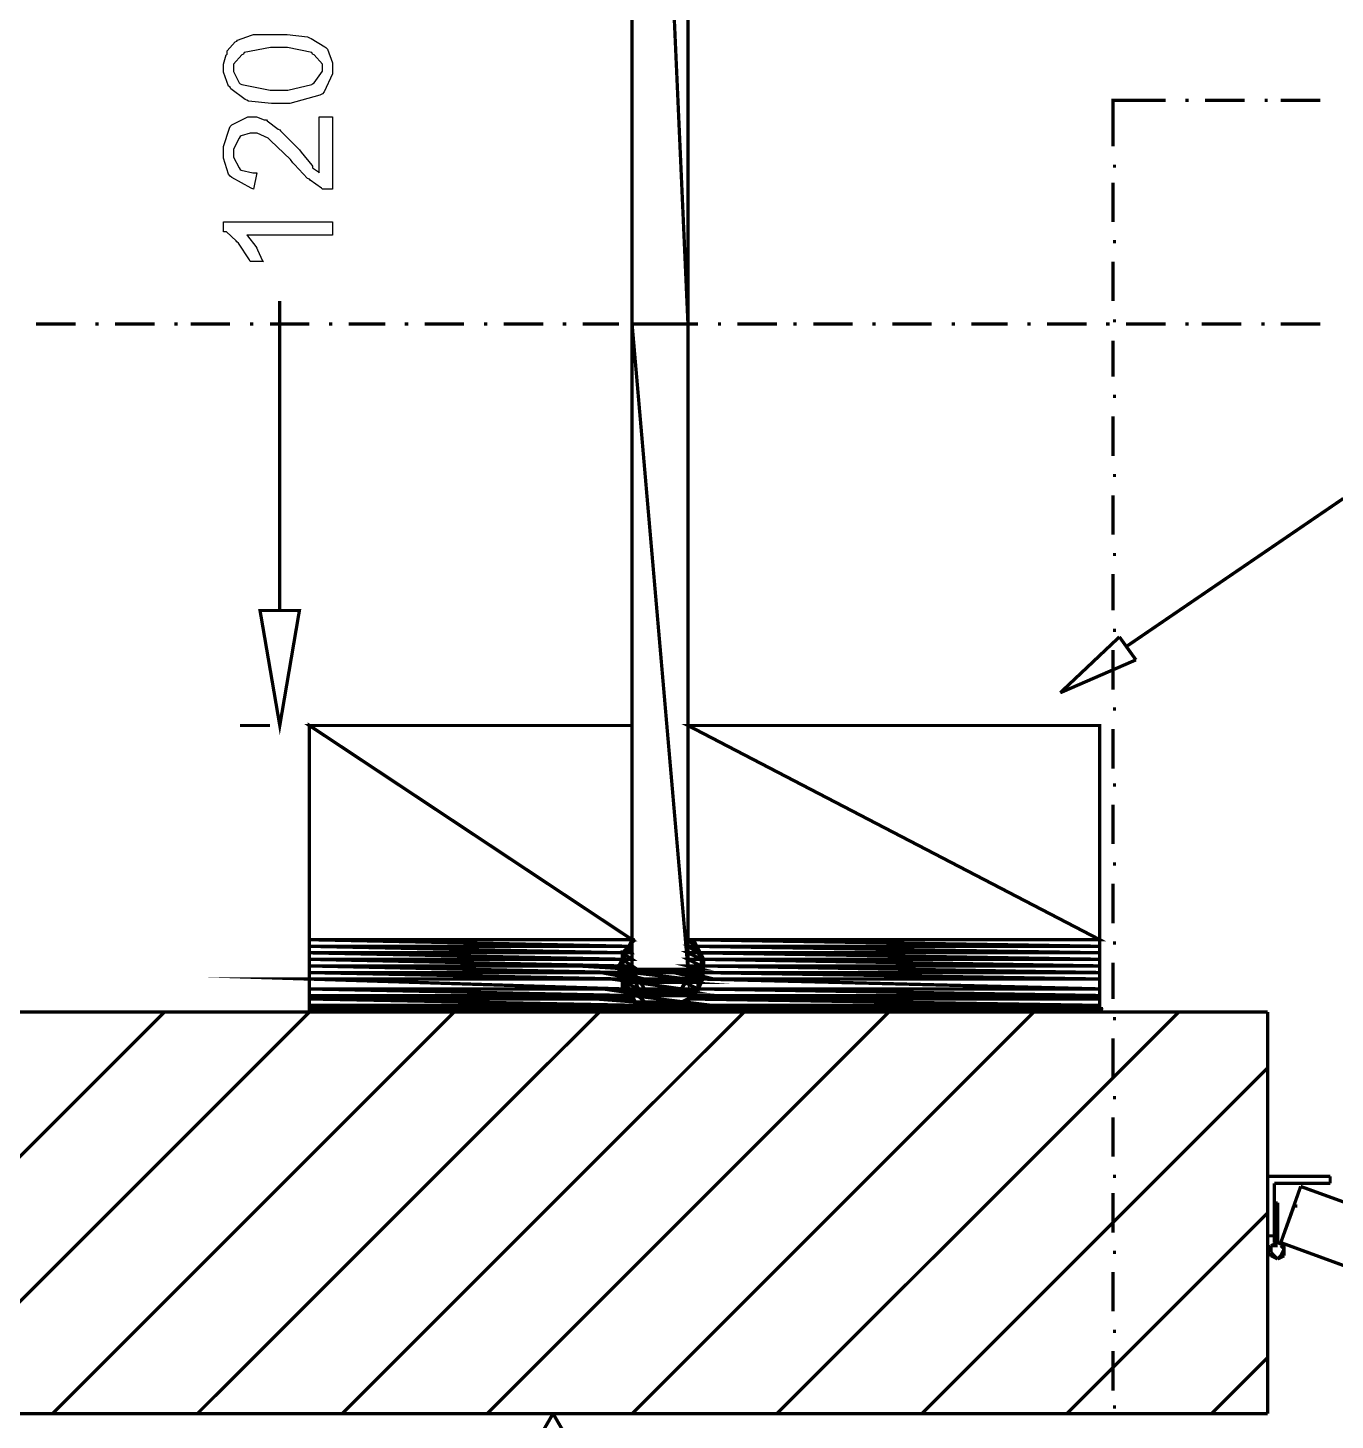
# Model space of a CAD drawing. Header units: metres. Extents: x 3290 to 4536, y 1562 to 1983.
# Drawn here: x 4143.83 to 4154.29, y 1675.45 to 1686.59 of the extents above; entities that cross this region are included whole.
import ezdxf

# ---------------------------------------------------------------- set-up
doc = ezdxf.new("R2010")
doc.units = ezdxf.units.M
for name, color, linetype in [('C00-00-00-BLACK', 7, 'Continuous'), ('C00-00-FF', 5, 'Continuous'), ('C00-7E-FF', 150, 'Continuous'), ('C62-64-65', 252, 'Continuous'), ('C93-95-97', 253, 'Continuous'), ('CC6-C8-CA', 254, 'Continuous'), ('CFF-7E-00', 30, 'Continuous')]:
    doc.layers.add(name, color=color, linetype=linetype)

msp = doc.modelspace()

# ---------------------------------------------------------------- linework, layer by layer
at = {"layer": 'C00-00-00-BLACK', "const_width": 0.0263}
for points in [[(4148.668, 1679.056), (4148.668, 1703.804)], [(4149.115, 1703.699), (4149.115, 1679.056)], [(4152.514, 1685.637), (4152.514, 1686.006), (4152.936, 1686.006)], [(4153.093, 1686.006), (4153.119, 1686.006)], [(4153.252, 1686.006), (4153.567, 1686.006)], [(4153.727, 1686.006), (4153.752, 1686.006)], [(4153.857, 1686.006), (4154.173, 1686.006)], [(4152.514, 1685.479), (4152.539, 1685.479)], [(4152.514, 1685.033), (4152.514, 1685.348)], [(4152.514, 1684.875), (4152.539, 1684.875)], [(4152.514, 1684.4), (4152.514, 1684.716)], [(4145.85, 1681.925), (4145.85, 1684.4)], [(4144.217, 1684.216), (4143.901, 1684.216)], [(4144.374, 1684.216), (4144.401, 1684.216)], [(4144.849, 1684.216), (4144.532, 1684.216)], [(4145.007, 1684.216), (4145.033, 1684.216)], [(4145.453, 1684.216), (4145.138, 1684.216)], [(4145.613, 1684.216), (4145.639, 1684.216)], [(4146.087, 1684.216), (4145.771, 1684.216)], [(4146.244, 1684.216), (4146.271, 1684.216)], [(4146.693, 1684.216), (4146.402, 1684.216)], [(4146.85, 1684.216), (4146.877, 1684.216)], [(4147.324, 1684.216), (4147.009, 1684.216)], [(4147.484, 1684.216), (4147.509, 1684.216)], [(4147.957, 1684.216), (4147.641, 1684.216)], [(4148.114, 1684.216), (4148.141, 1684.216)], [(4148.563, 1684.216), (4148.274, 1684.216)], [(4148.72, 1684.216), (4148.747, 1684.216)], [(4149.195, 1684.216), (4148.879, 1684.216)], [(4149.354, 1684.216), (4149.379, 1684.216)], [(4149.827, 1684.216), (4149.511, 1684.216)], [(4149.958, 1684.216), (4149.985, 1684.216)], [(4150.433, 1684.216), (4150.117, 1684.216)], [(4150.591, 1684.216), (4150.617, 1684.216)], [(4151.065, 1684.216), (4150.749, 1684.216)], [(4151.224, 1684.216), (4151.25, 1684.216)], [(4151.671, 1684.216), (4151.382, 1684.216)], [(4151.83, 1684.216), (4151.857, 1684.216)], [(4152.303, 1684.216), (4151.987, 1684.216)], [(4152.46, 1684.216), (4152.487, 1684.216)], [(4152.514, 1684.242), (4152.539, 1684.242)], [(4152.936, 1684.216), (4152.619, 1684.216)], [(4153.093, 1684.216), (4153.119, 1684.216)], [(4153.541, 1684.216), (4153.225, 1684.216)], [(4153.7, 1684.216), (4153.727, 1684.216)], [(4154.173, 1684.216), (4153.857, 1684.216)], [(4152.514, 1683.795), (4152.514, 1684.084)], [(4152.514, 1683.638), (4152.539, 1683.638)], [(4152.514, 1683.162), (4152.514, 1683.479)], [(4152.514, 1683.005), (4152.539, 1683.005)], [(4152.514, 1682.531), (4152.514, 1682.846)], [(4152.514, 1682.373), (4152.539, 1682.373)], [(4152.514, 1681.925), (4152.514, 1682.216)], [(4152.514, 1681.767), (4152.539, 1681.767)], [(4152.514, 1681.293), (4152.514, 1681.61)], [(4152.514, 1681.136), (4152.539, 1681.136)], [(4145.771, 1681.005), (4145.533, 1681.005)], [(4149.115, 1681.005), (4152.408, 1681.005), (4152.408, 1678.713), (4146.087, 1678.713), (4146.087, 1681.005), (4148.668, 1681.005)], [(4152.514, 1680.661), (4152.514, 1680.978)], [(4152.514, 1680.53), (4152.539, 1680.53)], [(4152.514, 1680.056), (4152.514, 1680.372)], [(4152.514, 1679.898), (4152.539, 1679.898)], [(4152.514, 1679.423), (4152.514, 1679.741)], [(4148.695, 1679.292), (4148.668, 1679.272), (4148.595, 1679.132), (4148.601, 1678.977), (4148.615, 1678.95), (4148.628, 1678.918), (4148.835, 1678.739), (4148.904, 1678.739), (4148.952, 1678.739), (4149.093, 1678.796), (4149.208, 1678.918), (4149.222, 1678.95), (4149.235, 1678.977), (4149.242, 1679.132), (4149.169, 1679.272), (4149.143, 1679.292)], [(4152.514, 1679.266), (4152.539, 1679.266)], [(4148.695, 1679.056), (4148.695, 1679.01), (4148.78, 1678.879), (4148.8, 1678.872), (4148.82, 1678.859), (4149.017, 1678.859), (4149.036, 1678.872), (4149.049, 1678.879), (4149.143, 1679.012), (4149.143, 1679.056)], [(4152.514, 1678.818), (4152.514, 1679.108)], [(4153.752, 1678.713), (4124.854, 1678.713)], [(4141.713, 1675.501), (4144.928, 1678.713)], [(4142.874, 1675.501), (4146.087, 1678.713)], [(4144.033, 1675.501), (4147.245, 1678.713)], [(4145.191, 1675.501), (4148.406, 1678.713)], [(4152.46, 1678.713), (4147.218, 1678.713)], [(4147.218, 1678.713), (4152.46, 1678.713)], [(4149.511, 1678.661), (4149.564, 1678.713)], [(4149.511, 1677.502), (4150.722, 1678.713)], [(4149.511, 1676.344), (4151.882, 1678.713)], [(4149.827, 1675.501), (4153.041, 1678.713)], [(4153.752, 1678.713), (4153.752, 1675.501)], [(4146.35, 1675.501), (4149.511, 1678.661)], [(4152.514, 1678.661), (4152.539, 1678.661)], [(4152.514, 1678.186), (4152.514, 1678.503)], [(4150.987, 1675.501), (4153.752, 1678.266)], [(4152.514, 1678.028), (4152.539, 1678.028)], [(4152.514, 1677.555), (4152.514, 1677.871)], [(4147.509, 1675.501), (4149.511, 1677.502)], [(4152.514, 1677.398), (4152.539, 1677.398)], [(4154.252, 1677.398), (4153.752, 1677.398)], [(4153.805, 1676.869), (4153.805, 1677.344)], [(4153.805, 1677.344), (4154.252, 1677.344)], [(4154.252, 1677.344), (4154.252, 1677.398)], [(4152.514, 1676.948), (4152.514, 1677.266)], [(4154.016, 1677.318), (4153.857, 1676.869)], [(4154.016, 1677.318), (4161.286, 1674.686)], [(4153.832, 1677.187), (4153.805, 1677.187)], [(4153.832, 1676.869), (4153.832, 1677.187)], [(4153.963, 1677.161), (4153.857, 1676.869)], [(4153.963, 1677.161), (4153.99, 1677.161)], [(4152.146, 1675.501), (4153.752, 1677.108)], [(4153.805, 1676.923), (4153.752, 1676.923)], [(4153.832, 1676.923), (4153.805, 1676.923)], [(4152.514, 1676.791), (4152.539, 1676.791)], [(4153.779, 1676.844), (4153.752, 1676.791)], [(4153.752, 1676.791), (4153.779, 1676.764)], [(4153.832, 1676.869), (4153.779, 1676.844)], [(4153.832, 1676.844), (4153.779, 1676.844)], [(4153.779, 1676.844), (4153.779, 1676.791)], [(4153.779, 1676.791), (4153.805, 1676.764)], [(4153.884, 1676.844), (4153.832, 1676.869)], [(4153.857, 1676.869), (4161.127, 1674.211)], [(4153.884, 1676.817), (4153.857, 1676.844)], [(4153.857, 1676.764), (4153.884, 1676.817)], [(4153.884, 1676.791), (4153.884, 1676.844)], [(4153.884, 1676.764), (4153.884, 1676.791)], [(4153.779, 1676.764), (4153.832, 1676.738)], [(4153.805, 1676.764), (4153.832, 1676.738)], [(4153.832, 1676.738), (4153.857, 1676.764)], [(4153.832, 1676.738), (4153.884, 1676.764)], [(4152.514, 1676.318), (4152.514, 1676.633)], [(4148.668, 1675.501), (4149.511, 1676.344)], [(4152.514, 1676.16), (4152.539, 1676.16)], [(4152.514, 1675.685), (4152.514, 1676.002)], [(4153.304, 1675.501), (4153.752, 1675.949)], [(4121.616, 1675.501), (4153.752, 1675.501)], [(4148.036, 1675.501), (4146.877, 1673.5)], [(4149.195, 1673.5), (4148.036, 1675.501)], [(4152.514, 1675.553), (4152.539, 1675.553)]]:
    msp.add_lwpolyline(points, dxfattribs=at)
msp.add_lwpolyline([(4145.692, 1681.925), (4146.007, 1681.925), (4145.85, 1681.005), (4145.692, 1681.925)], close=True, dxfattribs=at)
at = {"layer": 'C00-00-00-BLACK'}
msp.add_lwpolyline([(4145.692, 1681.925), (4146.007, 1681.925), (4145.85, 1681.005), (4145.692, 1681.925)], close=True, dxfattribs=at)
at = {"layer": 'C00-00-FF', "const_width": 0.0263}
msp.add_lwpolyline([(4146.376, 1678.713), (4145.322, 1678.713)], dxfattribs=at)
at = {"layer": 'C00-7E-FF', "const_width": 0.0263}
for points in [[(4152.619, 1681.635), (4154.357, 1682.821)], [(4152.093, 1681.267), (4152.566, 1681.714)], [(4152.566, 1681.714), (4152.698, 1681.53)], [(4152.698, 1681.53), (4152.093, 1681.267)]]:
    msp.add_lwpolyline(points, dxfattribs=at)
at = {"layer": 'C62-64-65', "const_width": 0.0263}
for points in [[(4148.642, 1679.239), (4148.668, 1679.187), (4148.589, 1679.187), (4148.642, 1679.239)], [(4148.668, 1679.292), (4148.668, 1679.239), (4148.642, 1679.239), (4148.668, 1679.292)], [(4148.668, 1679.239), (4148.642, 1679.239), (4148.668, 1679.187), (4148.668, 1679.239)], [(4149.17, 1679.239), (4149.115, 1679.239), (4149.195, 1679.187), (4149.17, 1679.239)], [(4149.115, 1679.292), (4149.17, 1679.239), (4149.115, 1679.239), (4149.115, 1679.292)], [(4149.115, 1679.239), (4149.195, 1679.187), (4149.115, 1679.187), (4149.115, 1679.239)], [(4148.589, 1679.135), (4148.668, 1679.082), (4148.563, 1679.082), (4148.589, 1679.135)], [(4148.668, 1679.187), (4148.589, 1679.187), (4148.668, 1679.135), (4148.668, 1679.187)], [(4148.668, 1679.135), (4148.589, 1679.135), (4148.668, 1679.082), (4148.668, 1679.135)], [(4148.589, 1679.187), (4148.668, 1679.135), (4148.589, 1679.135), (4148.589, 1679.187)], [(4149.195, 1679.187), (4149.115, 1679.187), (4149.222, 1679.135), (4149.195, 1679.187)], [(4149.222, 1679.135), (4149.115, 1679.135), (4149.222, 1679.082), (4149.222, 1679.135)], [(4149.115, 1679.187), (4149.222, 1679.135), (4149.115, 1679.135), (4149.115, 1679.187)], [(4149.115, 1679.135), (4149.222, 1679.082), (4149.115, 1679.082), (4149.115, 1679.135)], [(4148.668, 1679.082), (4148.563, 1679.082), (4148.668, 1679.056), (4148.668, 1679.082)], [(4148.668, 1679.056), (4148.563, 1679.056), (4148.668, 1679.029), (4148.668, 1679.056)], [(4148.668, 1679.029), (4148.563, 1679.029), (4148.668, 1679.002), (4148.668, 1679.029)], [(4148.563, 1679.002), (4148.695, 1678.977), (4148.589, 1678.977), (4148.563, 1679.002)], [(4148.563, 1679.082), (4148.668, 1679.056), (4148.563, 1679.056), (4148.563, 1679.082)], [(4148.563, 1679.056), (4148.668, 1679.029), (4148.563, 1679.029), (4148.563, 1679.056)], [(4148.563, 1679.029), (4148.668, 1679.002), (4148.563, 1679.002), (4148.563, 1679.029)], [(4149.222, 1679.082), (4149.115, 1679.082), (4149.222, 1679.056), (4149.222, 1679.082)], [(4149.222, 1679.056), (4149.115, 1679.056), (4149.222, 1679.029), (4149.222, 1679.056)], [(4149.222, 1679.029), (4149.115, 1679.029), (4149.222, 1679.002), (4149.222, 1679.029)], [(4149.115, 1679.082), (4149.222, 1679.056), (4149.115, 1679.056), (4149.115, 1679.082)], [(4149.115, 1679.056), (4149.222, 1679.029), (4149.115, 1679.029), (4149.115, 1679.056)], [(4149.115, 1679.029), (4149.222, 1679.002), (4149.115, 1679.002), (4149.115, 1679.029)], [(4148.668, 1679.002), (4148.563, 1679.002), (4148.695, 1678.977), (4148.668, 1679.002)], [(4148.695, 1678.977), (4148.589, 1678.977), (4148.695, 1678.95), (4148.695, 1678.977)], [(4148.747, 1678.898), (4148.64, 1678.898), (4148.747, 1678.872), (4148.747, 1678.898)], [(4148.695, 1678.95), (4148.614, 1678.95), (4148.72, 1678.898), (4148.695, 1678.95)], [(4148.589, 1678.977), (4148.695, 1678.95), (4148.589, 1678.95), (4148.589, 1678.977)], [(4148.589, 1678.95), (4148.695, 1678.95), (4148.72, 1678.95), (4148.589, 1678.95)], [(4148.695, 1678.95), (4148.72, 1678.95), (4148.589, 1678.95), (4148.695, 1678.95)], [(4148.614, 1678.95), (4148.72, 1678.898), (4148.614, 1678.898), (4148.614, 1678.95)], [(4148.747, 1678.898), (4148.773, 1678.898), (4148.615, 1678.898), (4148.747, 1678.898)], [(4148.747, 1678.898), (4148.615, 1678.898), (4148.72, 1678.898), (4148.747, 1678.898)], [(4148.64, 1678.898), (4148.747, 1678.872), (4148.64, 1678.872), (4148.64, 1678.898)], [(4149.195, 1678.898), (4149.036, 1678.898), (4149.17, 1678.872), (4149.195, 1678.898)], [(4149.222, 1679.002), (4149.115, 1679.002), (4149.222, 1678.977), (4149.222, 1679.002)], [(4149.036, 1678.898), (4149.17, 1678.872), (4149.036, 1678.872), (4149.036, 1678.898)], [(4149.063, 1678.898), (4149.195, 1678.898), (4149.036, 1678.898), (4149.063, 1678.898)], [(4149.195, 1678.95), (4149.088, 1678.95), (4149.195, 1678.898), (4149.195, 1678.95)], [(4149.222, 1678.977), (4149.115, 1678.977), (4149.195, 1678.95), (4149.222, 1678.977)], [(4149.088, 1678.95), (4149.195, 1678.898), (4149.063, 1678.898), (4149.088, 1678.95)], [(4149.195, 1678.898), (4149.063, 1678.898), (4149.195, 1678.898)], [(4149.115, 1678.977), (4149.195, 1678.95), (4149.088, 1678.95), (4149.115, 1678.977)], [(4149.088, 1678.95), (4149.194, 1678.95), (4149.22, 1678.95), (4149.088, 1678.95)], [(4149.194, 1678.95), (4149.22, 1678.95), (4149.088, 1678.95), (4149.194, 1678.95)], [(4149.115, 1679.002), (4149.222, 1678.977), (4149.115, 1678.977), (4149.115, 1679.002)], [(4149.088, 1678.793), (4148.695, 1678.793), (4149.036, 1678.766), (4149.088, 1678.793)], [(4148.747, 1678.872), (4148.615, 1678.872), (4148.8, 1678.845), (4148.747, 1678.872)], [(4149.143, 1678.845), (4148.668, 1678.845), (4149.088, 1678.793), (4149.143, 1678.845)], [(4148.615, 1678.872), (4148.8, 1678.845), (4148.642, 1678.845), (4148.615, 1678.872)], [(4148.826, 1678.845), (4148.852, 1678.845), (4148.642, 1678.845), (4148.826, 1678.845)], [(4148.826, 1678.845), (4148.642, 1678.845), (4148.8, 1678.845), (4148.826, 1678.845)], [(4148.642, 1678.845), (4148.826, 1678.845), (4148.852, 1678.845), (4148.642, 1678.845)], [(4148.826, 1678.845), (4148.852, 1678.845), (4148.642, 1678.845), (4148.826, 1678.845)], [(4148.826, 1678.845), (4148.642, 1678.845), (4148.879, 1678.845), (4148.826, 1678.845)], [(4148.642, 1678.845), (4148.879, 1678.845), (4148.668, 1678.845), (4148.642, 1678.845)], [(4148.695, 1678.793), (4149.036, 1678.766), (4148.747, 1678.766), (4148.695, 1678.793)], [(4148.668, 1678.845), (4149.088, 1678.793), (4148.695, 1678.793), (4148.668, 1678.845)], [(4148.957, 1678.845), (4149.143, 1678.845), (4148.904, 1678.845), (4148.957, 1678.845)], [(4149.17, 1678.872), (4149.036, 1678.872), (4149.17, 1678.845), (4149.17, 1678.872)], [(4149.01, 1678.845), (4149.143, 1678.845), (4148.957, 1678.845), (4149.01, 1678.845)], [(4148.957, 1678.845), (4149.168, 1678.845), (4149.194, 1678.845), (4148.957, 1678.845)], [(4149.168, 1678.845), (4149.194, 1678.845), (4148.957, 1678.845), (4149.168, 1678.845)], [(4149.143, 1678.845), (4148.957, 1678.845), (4149.143, 1678.845)], [(4149.036, 1678.872), (4149.17, 1678.845), (4149.01, 1678.845), (4149.036, 1678.872)], [(4149.17, 1678.845), (4149.01, 1678.845), (4149.143, 1678.845), (4149.17, 1678.845)], [(4149.036, 1678.766), (4148.747, 1678.766), (4148.984, 1678.739), (4149.036, 1678.766)], [(4148.747, 1678.766), (4148.984, 1678.739), (4148.8, 1678.739), (4148.747, 1678.766)], [(4148.984, 1678.739), (4148.8, 1678.739), (4148.931, 1678.739), (4148.984, 1678.739)], [(4148.8, 1678.739), (4148.931, 1678.739), (4148.852, 1678.739), (4148.8, 1678.739)]]:
    msp.add_lwpolyline(points, close=True, dxfattribs=at)
at = {"layer": 'C62-64-65'}
for points in [[(4148.668, 1679.292), (4148.668, 1679.239), (4148.642, 1679.239), (4148.668, 1679.292)], [(4149.115, 1679.292), (4149.17, 1679.239), (4149.115, 1679.239), (4149.115, 1679.292)], [(4148.589, 1679.135), (4148.668, 1679.082), (4148.563, 1679.082), (4148.589, 1679.135)], [(4148.642, 1679.239), (4148.668, 1679.187), (4148.589, 1679.187), (4148.642, 1679.239)], [(4148.668, 1679.187), (4148.589, 1679.187), (4148.668, 1679.135), (4148.668, 1679.187)], [(4148.589, 1679.187), (4148.668, 1679.135), (4148.589, 1679.135), (4148.589, 1679.187)], [(4148.668, 1679.135), (4148.589, 1679.135), (4148.668, 1679.082), (4148.668, 1679.135)], [(4148.668, 1679.239), (4148.642, 1679.239), (4148.668, 1679.187), (4148.668, 1679.239)], [(4149.17, 1679.239), (4149.115, 1679.239), (4149.195, 1679.187), (4149.17, 1679.239)], [(4149.115, 1679.239), (4149.195, 1679.187), (4149.115, 1679.187), (4149.115, 1679.239)], [(4149.195, 1679.187), (4149.115, 1679.187), (4149.222, 1679.135), (4149.195, 1679.187)], [(4149.115, 1679.187), (4149.222, 1679.135), (4149.115, 1679.135), (4149.115, 1679.187)], [(4149.222, 1679.135), (4149.115, 1679.135), (4149.222, 1679.082), (4149.222, 1679.135)], [(4149.115, 1679.135), (4149.222, 1679.082), (4149.115, 1679.082), (4149.115, 1679.135)], [(4148.668, 1679.082), (4148.563, 1679.082), (4148.668, 1679.056), (4148.668, 1679.082)], [(4148.563, 1679.082), (4148.668, 1679.056), (4148.563, 1679.056), (4148.563, 1679.082)], [(4148.668, 1679.056), (4148.563, 1679.056), (4148.668, 1679.029), (4148.668, 1679.056)], [(4148.563, 1679.056), (4148.668, 1679.029), (4148.563, 1679.029), (4148.563, 1679.056)], [(4148.668, 1679.029), (4148.563, 1679.029), (4148.668, 1679.002), (4148.668, 1679.029)], [(4148.563, 1679.029), (4148.668, 1679.002), (4148.563, 1679.002), (4148.563, 1679.029)], [(4149.222, 1679.082), (4149.115, 1679.082), (4149.222, 1679.056), (4149.222, 1679.082)], [(4149.115, 1679.082), (4149.222, 1679.056), (4149.115, 1679.056), (4149.115, 1679.082)], [(4149.222, 1679.056), (4149.115, 1679.056), (4149.222, 1679.029), (4149.222, 1679.056)], [(4149.115, 1679.056), (4149.222, 1679.029), (4149.115, 1679.029), (4149.115, 1679.056)], [(4149.222, 1679.029), (4149.115, 1679.029), (4149.222, 1679.002), (4149.222, 1679.029)], [(4149.115, 1679.029), (4149.222, 1679.002), (4149.115, 1679.002), (4149.115, 1679.029)], [(4148.668, 1679.002), (4148.563, 1679.002), (4148.695, 1678.977), (4148.668, 1679.002)], [(4148.563, 1679.002), (4148.695, 1678.977), (4148.589, 1678.977), (4148.563, 1679.002)], [(4148.695, 1678.977), (4148.589, 1678.977), (4148.695, 1678.95), (4148.695, 1678.977)], [(4148.589, 1678.977), (4148.695, 1678.95), (4148.589, 1678.95), (4148.589, 1678.977)], [(4148.589, 1678.95), (4148.695, 1678.95), (4148.72, 1678.95), (4148.589, 1678.95)], [(4148.695, 1678.95), (4148.72, 1678.95), (4148.589, 1678.95), (4148.695, 1678.95)], [(4148.695, 1678.95), (4148.614, 1678.95), (4148.72, 1678.898), (4148.695, 1678.95)], [(4148.614, 1678.95), (4148.72, 1678.898), (4148.614, 1678.898), (4148.614, 1678.95)], [(4149.088, 1678.95), (4149.195, 1678.898), (4149.063, 1678.898), (4149.088, 1678.95)], [(4149.115, 1678.977), (4149.195, 1678.95), (4149.088, 1678.95), (4149.115, 1678.977)], [(4149.088, 1678.95), (4149.194, 1678.95), (4149.22, 1678.95), (4149.088, 1678.95)], [(4149.194, 1678.95), (4149.22, 1678.95), (4149.088, 1678.95), (4149.194, 1678.95)], [(4149.195, 1678.95), (4149.088, 1678.95), (4149.195, 1678.898), (4149.195, 1678.95)], [(4149.222, 1679.002), (4149.115, 1679.002), (4149.222, 1678.977), (4149.222, 1679.002)], [(4149.115, 1679.002), (4149.222, 1678.977), (4149.115, 1678.977), (4149.115, 1679.002)], [(4149.222, 1678.977), (4149.115, 1678.977), (4149.195, 1678.95), (4149.222, 1678.977)], [(4148.747, 1678.898), (4148.773, 1678.898), (4148.615, 1678.898), (4148.747, 1678.898)], [(4148.747, 1678.898), (4148.615, 1678.898), (4148.72, 1678.898), (4148.747, 1678.898)], [(4148.747, 1678.872), (4148.615, 1678.872), (4148.8, 1678.845), (4148.747, 1678.872)], [(4148.615, 1678.872), (4148.8, 1678.845), (4148.642, 1678.845), (4148.615, 1678.872)], [(4148.747, 1678.898), (4148.64, 1678.898), (4148.747, 1678.872), (4148.747, 1678.898)], [(4148.64, 1678.898), (4148.747, 1678.872), (4148.64, 1678.872), (4148.64, 1678.898)], [(4148.826, 1678.845), (4148.852, 1678.845), (4148.642, 1678.845), (4148.826, 1678.845)], [(4148.826, 1678.845), (4148.642, 1678.845), (4148.8, 1678.845), (4148.826, 1678.845)], [(4148.642, 1678.845), (4148.826, 1678.845), (4148.852, 1678.845), (4148.642, 1678.845)], [(4148.826, 1678.845), (4148.852, 1678.845), (4148.642, 1678.845), (4148.826, 1678.845)], [(4148.826, 1678.845), (4148.642, 1678.845), (4148.879, 1678.845), (4148.826, 1678.845)], [(4148.642, 1678.845), (4148.879, 1678.845), (4148.668, 1678.845), (4148.642, 1678.845)], [(4149.143, 1678.845), (4148.668, 1678.845), (4149.088, 1678.793), (4149.143, 1678.845)], [(4148.668, 1678.845), (4149.088, 1678.793), (4148.695, 1678.793), (4148.668, 1678.845)], [(4148.957, 1678.845), (4149.143, 1678.845), (4148.904, 1678.845), (4148.957, 1678.845)], [(4149.01, 1678.845), (4149.143, 1678.845), (4148.957, 1678.845), (4149.01, 1678.845)], [(4148.957, 1678.845), (4149.168, 1678.845), (4149.194, 1678.845), (4148.957, 1678.845)], [(4149.168, 1678.845), (4149.194, 1678.845), (4148.957, 1678.845), (4149.168, 1678.845)], [(4149.143, 1678.845), (4148.957, 1678.845), (4149.143, 1678.845)], [(4149.036, 1678.872), (4149.17, 1678.845), (4149.01, 1678.845), (4149.036, 1678.872)], [(4149.17, 1678.845), (4149.01, 1678.845), (4149.143, 1678.845), (4149.17, 1678.845)], [(4149.063, 1678.898), (4149.195, 1678.898), (4149.036, 1678.898), (4149.063, 1678.898)], [(4149.195, 1678.898), (4149.036, 1678.898), (4149.17, 1678.872), (4149.195, 1678.898)], [(4149.036, 1678.898), (4149.17, 1678.872), (4149.036, 1678.872), (4149.036, 1678.898)], [(4149.17, 1678.872), (4149.036, 1678.872), (4149.17, 1678.845), (4149.17, 1678.872)], [(4149.195, 1678.898), (4149.063, 1678.898), (4149.195, 1678.898)], [(4149.088, 1678.793), (4148.695, 1678.793), (4149.036, 1678.766), (4149.088, 1678.793)], [(4148.695, 1678.793), (4149.036, 1678.766), (4148.747, 1678.766), (4148.695, 1678.793)], [(4149.036, 1678.766), (4148.747, 1678.766), (4148.984, 1678.739), (4149.036, 1678.766)], [(4148.747, 1678.766), (4148.984, 1678.739), (4148.8, 1678.739), (4148.747, 1678.766)], [(4148.984, 1678.739), (4148.8, 1678.739), (4148.931, 1678.739), (4148.984, 1678.739)], [(4148.8, 1678.739), (4148.931, 1678.739), (4148.852, 1678.739), (4148.8, 1678.739)]]:
    msp.add_lwpolyline(points, close=True, dxfattribs=at)
at = {"layer": 'C93-95-97', "const_width": 0.0263}
for points in [[(4146.087, 1681.005), (4148.668, 1679.292), (4146.087, 1679.292), (4146.087, 1681.005)], [(4149.115, 1681.005), (4152.408, 1679.292), (4149.115, 1679.292), (4149.115, 1681.005)], [(4148.668, 1681.005), (4146.087, 1681.005), (4148.668, 1679.292), (4148.668, 1681.005)], [(4152.408, 1681.005), (4149.115, 1681.005), (4152.408, 1679.292), (4152.408, 1681.005)], [(4148.668, 1679.292), (4146.087, 1679.292), (4148.642, 1679.239), (4148.668, 1679.292)], [(4146.087, 1679.292), (4148.642, 1679.239), (4146.087, 1679.239), (4146.087, 1679.292)], [(4148.642, 1679.239), (4146.087, 1679.239), (4148.589, 1679.187), (4148.642, 1679.239)], [(4146.087, 1679.239), (4148.589, 1679.187), (4146.087, 1679.187), (4146.087, 1679.239)], [(4149.115, 1679.292), (4152.408, 1679.239), (4149.17, 1679.239), (4149.115, 1679.292)], [(4152.408, 1679.292), (4149.115, 1679.292), (4152.408, 1679.239), (4152.408, 1679.292)], [(4149.17, 1679.239), (4152.408, 1679.187), (4149.195, 1679.187), (4149.17, 1679.239)], [(4152.408, 1679.239), (4149.17, 1679.239), (4152.408, 1679.187), (4152.408, 1679.239)], [(4148.589, 1679.187), (4146.087, 1679.187), (4148.589, 1679.135), (4148.589, 1679.187)], [(4146.087, 1679.187), (4148.589, 1679.135), (4146.087, 1679.135), (4146.087, 1679.187)], [(4148.589, 1679.135), (4146.087, 1679.135), (4148.563, 1679.082), (4148.589, 1679.135)], [(4146.087, 1679.135), (4148.563, 1679.082), (4146.087, 1679.082), (4146.087, 1679.135)], [(4149.195, 1679.187), (4152.408, 1679.135), (4149.222, 1679.135), (4149.195, 1679.187)], [(4152.408, 1679.187), (4149.195, 1679.187), (4152.408, 1679.135), (4152.408, 1679.187)], [(4152.408, 1679.135), (4149.222, 1679.135), (4152.408, 1679.082), (4152.408, 1679.135)], [(4149.222, 1679.135), (4152.408, 1679.082), (4149.222, 1679.082), (4149.222, 1679.135)], [(4146.087, 1679.082), (4148.563, 1679.029), (4146.087, 1679.029), (4146.087, 1679.082)], [(4148.563, 1679.082), (4146.087, 1679.082), (4148.563, 1679.029), (4148.563, 1679.082)], [(4148.563, 1679.029), (4146.087, 1679.029), (4148.589, 1678.977), (4148.563, 1679.029)], [(4146.087, 1679.029), (4148.589, 1678.977), (4146.087, 1678.977), (4146.087, 1679.029)], [(4149.222, 1679.082), (4152.408, 1679.029), (4149.222, 1679.029), (4149.222, 1679.082)], [(4152.408, 1679.082), (4149.222, 1679.082), (4152.408, 1679.029), (4152.408, 1679.082)], [(4152.408, 1679.029), (4149.222, 1679.029), (4152.408, 1678.977), (4152.408, 1679.029)], [(4149.222, 1679.029), (4152.408, 1678.977), (4149.222, 1678.977), (4149.222, 1679.029)], [(4148.589, 1678.977), (4146.087, 1678.977), (4148.589, 1678.898), (4148.589, 1678.977)], [(4146.087, 1678.977), (4148.589, 1678.898), (4146.087, 1678.898), (4146.087, 1678.977)], [(4148.589, 1678.898), (4146.087, 1678.898), (4148.642, 1678.845), (4148.589, 1678.898)], [(4146.087, 1678.898), (4148.642, 1678.845), (4146.087, 1678.845), (4146.087, 1678.898)], [(4149.195, 1678.898), (4152.408, 1678.845), (4149.17, 1678.845), (4149.195, 1678.898)], [(4149.222, 1678.977), (4152.408, 1678.898), (4149.195, 1678.898), (4149.222, 1678.977)], [(4152.408, 1678.898), (4149.195, 1678.898), (4152.408, 1678.845), (4152.408, 1678.898)], [(4152.408, 1678.977), (4149.222, 1678.977), (4152.408, 1678.898), (4152.408, 1678.977)], [(4148.642, 1678.845), (4146.087, 1678.845), (4148.668, 1678.818), (4148.642, 1678.845)], [(4146.087, 1678.845), (4148.668, 1678.818), (4146.087, 1678.818), (4146.087, 1678.845)], [(4148.668, 1678.818), (4146.087, 1678.818), (4148.72, 1678.766), (4148.668, 1678.818)], [(4146.087, 1678.818), (4148.72, 1678.766), (4146.087, 1678.766), (4146.087, 1678.818)], [(4149.115, 1678.818), (4152.408, 1678.766), (4149.063, 1678.766), (4149.115, 1678.818)], [(4149.17, 1678.845), (4152.408, 1678.818), (4149.115, 1678.818), (4149.17, 1678.845)], [(4152.408, 1678.818), (4149.115, 1678.818), (4152.408, 1678.766), (4152.408, 1678.818)], [(4152.408, 1678.845), (4149.17, 1678.845), (4152.408, 1678.818), (4152.408, 1678.845)], [(4148.72, 1678.766), (4146.087, 1678.766), (4148.773, 1678.739), (4148.72, 1678.766)], [(4146.087, 1678.766), (4148.773, 1678.739), (4146.087, 1678.739), (4146.087, 1678.766)], [(4148.826, 1678.739), (4148.852, 1678.739), (4146.087, 1678.739), (4148.826, 1678.739)], [(4148.826, 1678.739), (4146.087, 1678.739), (4148.773, 1678.739), (4148.826, 1678.739)], [(4146.087, 1678.739), (4148.904, 1678.739), (4146.087, 1678.713), (4146.087, 1678.739)], [(4148.904, 1678.739), (4148.931, 1678.739), (4146.087, 1678.739), (4148.904, 1678.739)], [(4148.904, 1678.739), (4146.087, 1678.739), (4148.826, 1678.739), (4148.904, 1678.739)], [(4148.957, 1678.739), (4148.904, 1678.739), (4152.408, 1678.739), (4148.957, 1678.739)], [(4148.904, 1678.739), (4152.408, 1678.739), (4152.408, 1678.713), (4148.904, 1678.739)], [(4149.01, 1678.739), (4152.408, 1678.739), (4148.957, 1678.739), (4149.01, 1678.739)], [(4148.957, 1678.739), (4152.408, 1678.739), (4152.435, 1678.739), (4148.957, 1678.739)], [(4149.063, 1678.766), (4152.408, 1678.739), (4149.01, 1678.739), (4149.063, 1678.766)], [(4152.408, 1678.739), (4149.01, 1678.739), (4152.408, 1678.739)], [(4152.408, 1678.766), (4149.063, 1678.766), (4152.408, 1678.739), (4152.408, 1678.766)]]:
    msp.add_lwpolyline(points, close=True, dxfattribs=at)
at = {"layer": 'C93-95-97'}
for points in [[(4148.668, 1681.005), (4146.087, 1681.005), (4148.668, 1679.292), (4148.668, 1681.005)], [(4146.087, 1681.005), (4148.668, 1679.292), (4146.087, 1679.292), (4146.087, 1681.005)], [(4152.408, 1681.005), (4149.115, 1681.005), (4152.408, 1679.292), (4152.408, 1681.005)], [(4149.115, 1681.005), (4152.408, 1679.292), (4149.115, 1679.292), (4149.115, 1681.005)], [(4148.668, 1679.292), (4146.087, 1679.292), (4148.642, 1679.239), (4148.668, 1679.292)], [(4146.087, 1679.292), (4148.642, 1679.239), (4146.087, 1679.239), (4146.087, 1679.292)], [(4152.408, 1679.292), (4149.115, 1679.292), (4152.408, 1679.239), (4152.408, 1679.292)], [(4149.115, 1679.292), (4152.408, 1679.239), (4149.17, 1679.239), (4149.115, 1679.292)], [(4148.642, 1679.239), (4146.087, 1679.239), (4148.589, 1679.187), (4148.642, 1679.239)], [(4146.087, 1679.239), (4148.589, 1679.187), (4146.087, 1679.187), (4146.087, 1679.239)], [(4148.589, 1679.187), (4146.087, 1679.187), (4148.589, 1679.135), (4148.589, 1679.187)], [(4146.087, 1679.187), (4148.589, 1679.135), (4146.087, 1679.135), (4146.087, 1679.187)], [(4148.589, 1679.135), (4146.087, 1679.135), (4148.563, 1679.082), (4148.589, 1679.135)], [(4146.087, 1679.135), (4148.563, 1679.082), (4146.087, 1679.082), (4146.087, 1679.135)], [(4152.408, 1679.239), (4149.17, 1679.239), (4152.408, 1679.187), (4152.408, 1679.239)], [(4149.17, 1679.239), (4152.408, 1679.187), (4149.195, 1679.187), (4149.17, 1679.239)], [(4152.408, 1679.187), (4149.195, 1679.187), (4152.408, 1679.135), (4152.408, 1679.187)], [(4149.195, 1679.187), (4152.408, 1679.135), (4149.222, 1679.135), (4149.195, 1679.187)], [(4152.408, 1679.135), (4149.222, 1679.135), (4152.408, 1679.082), (4152.408, 1679.135)], [(4149.222, 1679.135), (4152.408, 1679.082), (4149.222, 1679.082), (4149.222, 1679.135)], [(4148.563, 1679.082), (4146.087, 1679.082), (4148.563, 1679.029), (4148.563, 1679.082)], [(4146.087, 1679.082), (4148.563, 1679.029), (4146.087, 1679.029), (4146.087, 1679.082)], [(4148.563, 1679.029), (4146.087, 1679.029), (4148.589, 1678.977), (4148.563, 1679.029)], [(4146.087, 1679.029), (4148.589, 1678.977), (4146.087, 1678.977), (4146.087, 1679.029)], [(4152.408, 1679.082), (4149.222, 1679.082), (4152.408, 1679.029), (4152.408, 1679.082)], [(4149.222, 1679.082), (4152.408, 1679.029), (4149.222, 1679.029), (4149.222, 1679.082)], [(4152.408, 1679.029), (4149.222, 1679.029), (4152.408, 1678.977), (4152.408, 1679.029)], [(4149.222, 1679.029), (4152.408, 1678.977), (4149.222, 1678.977), (4149.222, 1679.029)], [(4148.589, 1678.977), (4146.087, 1678.977), (4148.589, 1678.898), (4148.589, 1678.977)], [(4146.087, 1678.977), (4148.589, 1678.898), (4146.087, 1678.898), (4146.087, 1678.977)], [(4149.222, 1678.977), (4152.408, 1678.898), (4149.195, 1678.898), (4149.222, 1678.977)], [(4152.408, 1678.977), (4149.222, 1678.977), (4152.408, 1678.898), (4152.408, 1678.977)], [(4148.589, 1678.898), (4146.087, 1678.898), (4148.642, 1678.845), (4148.589, 1678.898)], [(4146.087, 1678.898), (4148.642, 1678.845), (4146.087, 1678.845), (4146.087, 1678.898)], [(4148.642, 1678.845), (4146.087, 1678.845), (4148.668, 1678.818), (4148.642, 1678.845)], [(4146.087, 1678.845), (4148.668, 1678.818), (4146.087, 1678.818), (4146.087, 1678.845)], [(4148.668, 1678.818), (4146.087, 1678.818), (4148.72, 1678.766), (4148.668, 1678.818)], [(4146.087, 1678.818), (4148.72, 1678.766), (4146.087, 1678.766), (4146.087, 1678.818)], [(4149.115, 1678.818), (4152.408, 1678.766), (4149.063, 1678.766), (4149.115, 1678.818)], [(4149.17, 1678.845), (4152.408, 1678.818), (4149.115, 1678.818), (4149.17, 1678.845)], [(4152.408, 1678.818), (4149.115, 1678.818), (4152.408, 1678.766), (4152.408, 1678.818)], [(4149.195, 1678.898), (4152.408, 1678.845), (4149.17, 1678.845), (4149.195, 1678.898)], [(4152.408, 1678.845), (4149.17, 1678.845), (4152.408, 1678.818), (4152.408, 1678.845)], [(4152.408, 1678.898), (4149.195, 1678.898), (4152.408, 1678.845), (4152.408, 1678.898)], [(4148.72, 1678.766), (4146.087, 1678.766), (4148.773, 1678.739), (4148.72, 1678.766)], [(4146.087, 1678.766), (4148.773, 1678.739), (4146.087, 1678.739), (4146.087, 1678.766)], [(4148.826, 1678.739), (4148.852, 1678.739), (4146.087, 1678.739), (4148.826, 1678.739)], [(4148.826, 1678.739), (4146.087, 1678.739), (4148.773, 1678.739), (4148.826, 1678.739)], [(4146.087, 1678.739), (4148.904, 1678.739), (4146.087, 1678.713), (4146.087, 1678.739)], [(4148.904, 1678.739), (4148.931, 1678.739), (4146.087, 1678.739), (4148.904, 1678.739)], [(4148.904, 1678.739), (4146.087, 1678.739), (4148.826, 1678.739), (4148.904, 1678.739)], [(4148.957, 1678.739), (4148.904, 1678.739), (4152.408, 1678.739), (4148.957, 1678.739)], [(4148.904, 1678.739), (4152.408, 1678.739), (4152.408, 1678.713), (4148.904, 1678.739)], [(4149.01, 1678.739), (4152.408, 1678.739), (4148.957, 1678.739), (4149.01, 1678.739)], [(4148.957, 1678.739), (4152.408, 1678.739), (4152.435, 1678.739), (4148.957, 1678.739)], [(4149.063, 1678.766), (4152.408, 1678.739), (4149.01, 1678.739), (4149.063, 1678.766)], [(4152.408, 1678.739), (4149.01, 1678.739), (4152.408, 1678.739)], [(4152.408, 1678.766), (4149.063, 1678.766), (4152.408, 1678.739), (4152.408, 1678.766)]]:
    msp.add_lwpolyline(points, close=True, dxfattribs=at)
at = {"layer": 'CC6-C8-CA', "const_width": 0.0263}
for points in [[(4148.668, 1694.194), (4149.115, 1684.216), (4148.668, 1684.216), (4148.668, 1694.194)], [(4149.115, 1694.194), (4148.668, 1694.194), (4149.115, 1684.216), (4149.115, 1694.194)], [(4148.668, 1684.216), (4149.115, 1679.056), (4148.668, 1679.056), (4148.668, 1684.216)], [(4149.115, 1684.216), (4148.668, 1684.216), (4149.115, 1679.056), (4149.115, 1684.216)], [(4149.115, 1679.056), (4148.668, 1679.056), (4149.115, 1679.029), (4149.115, 1679.056)], [(4149.115, 1679.029), (4148.668, 1679.029), (4149.115, 1678.977), (4149.115, 1679.029)], [(4148.668, 1679.029), (4149.115, 1678.977), (4148.695, 1678.977), (4148.668, 1679.029)], [(4148.668, 1679.056), (4149.115, 1679.029), (4148.668, 1679.029), (4148.668, 1679.056)], [(4149.115, 1678.977), (4148.695, 1678.977), (4149.088, 1678.95), (4149.115, 1678.977)], [(4149.063, 1678.898), (4148.72, 1678.898), (4149.036, 1678.872), (4149.063, 1678.898)], [(4149.088, 1678.95), (4148.695, 1678.95), (4149.063, 1678.898), (4149.088, 1678.95)], [(4148.695, 1678.95), (4149.063, 1678.898), (4148.72, 1678.898), (4148.695, 1678.95)], [(4148.695, 1678.977), (4149.088, 1678.95), (4148.695, 1678.95), (4148.695, 1678.977)], [(4148.72, 1678.898), (4149.036, 1678.872), (4148.747, 1678.872), (4148.72, 1678.898)], [(4149.036, 1678.872), (4148.747, 1678.872), (4149.01, 1678.845), (4149.036, 1678.872)], [(4148.747, 1678.872), (4149.01, 1678.845), (4148.8, 1678.845), (4148.747, 1678.872)], [(4149.01, 1678.845), (4148.8, 1678.845), (4148.957, 1678.845), (4149.01, 1678.845)], [(4148.8, 1678.845), (4148.957, 1678.845), (4148.826, 1678.845), (4148.8, 1678.845)], [(4148.957, 1678.845), (4148.826, 1678.845), (4148.904, 1678.845), (4148.957, 1678.845)], [(4148.826, 1678.845), (4148.904, 1678.845), (4148.879, 1678.845), (4148.826, 1678.845)]]:
    msp.add_lwpolyline(points, close=True, dxfattribs=at)
at = {"layer": 'CC6-C8-CA'}
for points in [[(4149.115, 1694.194), (4148.668, 1694.194), (4149.115, 1684.216), (4149.115, 1694.194)], [(4148.668, 1694.194), (4149.115, 1684.216), (4148.668, 1684.216), (4148.668, 1694.194)], [(4149.115, 1684.216), (4148.668, 1684.216), (4149.115, 1679.056), (4149.115, 1684.216)], [(4148.668, 1684.216), (4149.115, 1679.056), (4148.668, 1679.056), (4148.668, 1684.216)], [(4149.115, 1679.056), (4148.668, 1679.056), (4149.115, 1679.029), (4149.115, 1679.056)], [(4148.668, 1679.056), (4149.115, 1679.029), (4148.668, 1679.029), (4148.668, 1679.056)], [(4149.115, 1679.029), (4148.668, 1679.029), (4149.115, 1678.977), (4149.115, 1679.029)], [(4148.668, 1679.029), (4149.115, 1678.977), (4148.695, 1678.977), (4148.668, 1679.029)], [(4149.115, 1678.977), (4148.695, 1678.977), (4149.088, 1678.95), (4149.115, 1678.977)], [(4148.695, 1678.977), (4149.088, 1678.95), (4148.695, 1678.95), (4148.695, 1678.977)], [(4149.088, 1678.95), (4148.695, 1678.95), (4149.063, 1678.898), (4149.088, 1678.95)], [(4148.695, 1678.95), (4149.063, 1678.898), (4148.72, 1678.898), (4148.695, 1678.95)], [(4149.063, 1678.898), (4148.72, 1678.898), (4149.036, 1678.872), (4149.063, 1678.898)], [(4148.72, 1678.898), (4149.036, 1678.872), (4148.747, 1678.872), (4148.72, 1678.898)], [(4149.036, 1678.872), (4148.747, 1678.872), (4149.01, 1678.845), (4149.036, 1678.872)], [(4148.747, 1678.872), (4149.01, 1678.845), (4148.8, 1678.845), (4148.747, 1678.872)], [(4149.01, 1678.845), (4148.8, 1678.845), (4148.957, 1678.845), (4149.01, 1678.845)], [(4148.8, 1678.845), (4148.957, 1678.845), (4148.826, 1678.845), (4148.8, 1678.845)], [(4148.957, 1678.845), (4148.826, 1678.845), (4148.904, 1678.845), (4148.957, 1678.845)], [(4148.826, 1678.845), (4148.904, 1678.845), (4148.879, 1678.845), (4148.826, 1678.845)]]:
    msp.add_lwpolyline(points, close=True, dxfattribs=at)
at = {"layer": 'CFF-7E-00'}
for points in [[(4145.85, 1685.981), (4145.784, 1685.981), (4145.6, 1686), (4145.587, 1686.006), (4145.573, 1686.013), (4145.459, 1686.099), (4145.453, 1686.112), (4145.44, 1686.119), (4145.401, 1686.232), (4145.401, 1686.27), (4145.401, 1686.296), (4145.421, 1686.369), (4145.428, 1686.375), (4145.428, 1686.402), (4145.493, 1686.473), (4145.506, 1686.48), (4145.512, 1686.487), (4145.625, 1686.527), (4145.639, 1686.533), (4145.691, 1686.533), (4145.809, 1686.533), (4145.85, 1686.533), (4145.909, 1686.533), (4146.073, 1686.513), (4146.087, 1686.506), (4146.1, 1686.5), (4146.211, 1686.434), (4146.218, 1686.428), (4146.231, 1686.414), (4146.271, 1686.307), (4146.271, 1686.27), (4146.271, 1686.218), (4146.204, 1686.073), (4146.191, 1686.059), (4146.171, 1686.047), (4145.93, 1685.981), (4145.85, 1685.981)], [(4145.85, 1686.086), (4145.915, 1686.086), (4146.106, 1686.132), (4146.112, 1686.138), (4146.125, 1686.145), (4146.191, 1686.239), (4146.191, 1686.27), (4146.191, 1686.296), (4146.125, 1686.369), (4146.112, 1686.375), (4146.106, 1686.389), (4145.913, 1686.428), (4145.85, 1686.428), (4145.777, 1686.428), (4145.566, 1686.389), (4145.56, 1686.375), (4145.547, 1686.369), (4145.48, 1686.295), (4145.48, 1686.27), (4145.48, 1686.237), (4145.526, 1686.145), (4145.533, 1686.138), (4145.546, 1686.132), (4145.774, 1686.086), (4145.85, 1686.086)], [(4146.166, 1685.875), (4146.271, 1685.875), (4146.271, 1685.295), (4146.25, 1685.295), (4146.206, 1685.295), (4146.191, 1685.295), (4146.184, 1685.302), (4146.093, 1685.368), (4146.087, 1685.374), (4146.073, 1685.381), (4145.968, 1685.493), (4145.955, 1685.506), (4145.935, 1685.533), (4145.777, 1685.684), (4145.771, 1685.69), (4145.757, 1685.703), (4145.668, 1685.742), (4145.639, 1685.742), (4145.613, 1685.742), (4145.54, 1685.723), (4145.533, 1685.716), (4145.526, 1685.703), (4145.48, 1685.614), (4145.48, 1685.585), (4145.48, 1685.552), (4145.526, 1685.466), (4145.533, 1685.452), (4145.54, 1685.447), (4145.634, 1685.427), (4145.666, 1685.427), (4145.639, 1685.295), (4145.62, 1685.302), (4145.466, 1685.388), (4145.453, 1685.4), (4145.44, 1685.414), (4145.401, 1685.542), (4145.401, 1685.585), (4145.401, 1685.637), (4145.447, 1685.783), (4145.453, 1685.796), (4145.466, 1685.811), (4145.595, 1685.875), (4145.639, 1685.875), (4145.665, 1685.875), (4145.724, 1685.849), (4145.744, 1685.849), (4145.75, 1685.843), (4145.836, 1685.776), (4145.85, 1685.769), (4145.856, 1685.762), (4145.987, 1685.631), (4146.007, 1685.611), (4146.02, 1685.592), (4146.106, 1685.486), (4146.112, 1685.479), (4146.112, 1685.466), (4146.159, 1685.434), (4146.166, 1685.427), (4146.166, 1685.875)], [(4146.271, 1685.033), (4146.271, 1684.927), (4145.587, 1684.927), (4145.593, 1684.921), (4145.659, 1684.836), (4145.666, 1684.822), (4145.672, 1684.809), (4145.712, 1684.723), (4145.719, 1684.716), (4145.613, 1684.716), (4145.607, 1684.73), (4145.519, 1684.862), (4145.506, 1684.875), (4145.5, 1684.882), (4145.425, 1684.954), (4145.401, 1684.954), (4145.401, 1685.033), (4146.271, 1685.033)]]:
    msp.add_lwpolyline(points, close=True, dxfattribs=at)

doc.saveas('drawing.dxf')
